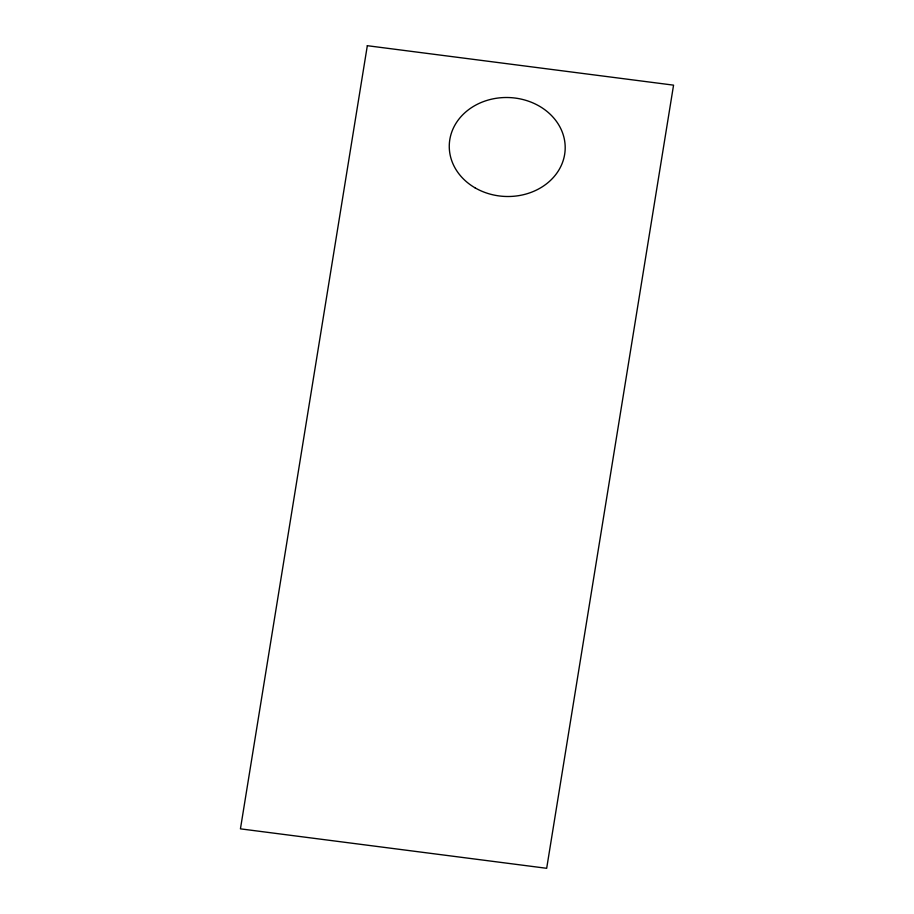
<?xml version="1.0" encoding="UTF-8"?>
<svg xmlns="http://www.w3.org/2000/svg" width="914" height="914" viewBox="0 0 914 914"><rect width="100%" height="100%" fill="white"/><g stroke="black" fill="none" stroke-linecap="round" stroke-linejoin="round"><path stroke-width="1.37" d="M367.325 45.7L240.439 828.849L546.675 868.3L673.561 85.151L367.325 45.7M475.006 187.804A57.982 49.493 2.3 0 0 565.069 150.89A57.982 49.493 2.3 0 0 481.609 102.322A57.982 49.493 2.3 0 0 475.006 187.804"/></g></svg>
